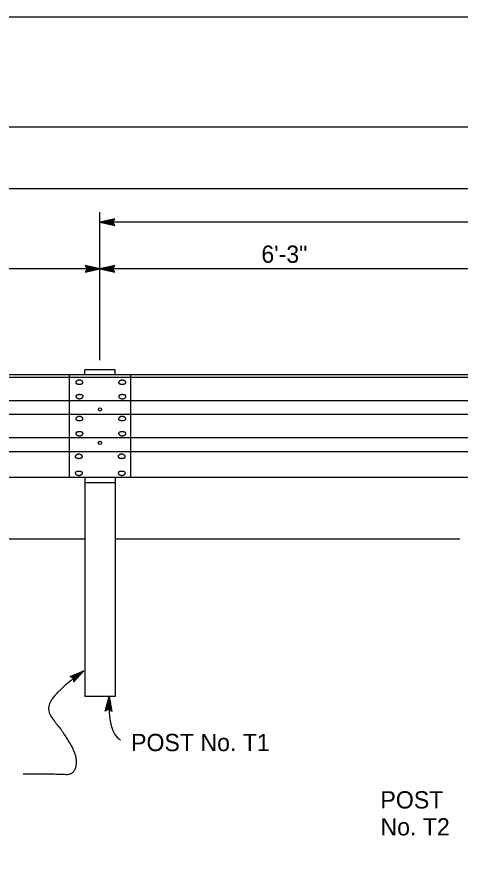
# Model space of a CAD drawing. Extents: x -894 to 866, y -476 to 714.
# Drawn here: x -626 to -446.4, y 374.9 to 713.6 of the extents above; entities that cross this region are included whole.
import ezdxf

# ---------------------------------------------------------------- set-up
doc = ezdxf.new("R2010")
doc.units = 0
for name, color, linetype in [('10 Sheet Format', 7, 'Continuous'), ('56 Stage 3 Anno', 7, 'Continuous'), ('57 Undefined', 7, 'Continuous'), ('60 Nongeo Data', 7, 'Continuous')]:
    doc.layers.add(name, color=color, linetype=linetype)

msp = doc.modelspace()

# ---------------------------------------------------------------- linework, layer by layer
at = {"layer": '10 Sheet Format'}
msp.add_line((-813.45, 643.96), (811.55, 643.96), dxfattribs=at)
for points in [[(-894.04, 713.56), (865.96, 713.56), (865.96, -476.44), (-894.04, -476.44)], [(-863.43, 668.96), (836.57, 668.96), (836.57, -431.04), (-863.43, -431.04)], [(-863.43, 668.96), (836.57, 668.96), (836.57, -431.04), (-863.43, -431.04)]]:
    msp.add_lwpolyline(points, close=True, dxfattribs=at)
at = {"layer": '56 Stage 3 Anno'}
for p, q in [((-592.34, 574.39), (-592.34, 634.36)), ((-586.34, 631.59), (-592.34, 630.25)), ((32.57, 630.25), (-592.34, 630.25)), ((-592.34, 630.25), (-592.34, 630.25)), ((-592.34, 630.25), (-586.34, 628.92)), ((-586.56, 631.24), (-590.96, 630.25)), ((-590.95, 630.25), (-586.58, 629.28)), ((-586.8, 630.88), (-589.58, 630.25)), ((-589.58, 630.25), (-586.76, 629.63)), ((-586.97, 630.53), (-588.2, 630.26)), ((-588.2, 630.26), (-586.99, 629.99)), ((-587.14, 630.25), (-586.34, 631.59)), ((-586.34, 628.92), (-587.14, 630.25)), ((-586.34, 631.59), (-586.34, 631.59)), ((-586.34, 628.92), (-586.34, 628.92)), ((-592.34, 611.35), (-760.16, 611.35)), ((-592.34, 611.35), (-598.34, 612.68)), ((-598.34, 612.68), (-598.34, 612.68)), ((-598.34, 612.68), (-597.54, 611.35)), ((-597.54, 611.35), (-598.34, 610.01)), ((-598.34, 610.01), (-592.34, 611.35)), ((-598.34, 610.01), (-598.34, 610.01)), ((-598.13, 610.37), (-593.72, 611.35)), ((-593.74, 611.36), (-598.11, 612.33)), ((-595.11, 611.35), (-597.93, 611.98)), ((-597.89, 610.73), (-595.11, 611.35)), ((-597.72, 611.08), (-596.49, 611.35)), ((-596.49, 611.35), (-597.7, 611.62)), ((-586.34, 612.69), (-592.34, 611.35)), ((-436.18, 611.35), (-592.34, 611.35)), ((-592.34, 611.35), (-592.34, 611.35)), ((-592.34, 611.35), (-586.34, 610.02)), ((-592.34, 611.35), (-592.34, 611.35)), ((-586.56, 612.34), (-590.96, 611.36)), ((-590.95, 611.35), (-586.58, 610.38)), ((-586.8, 611.98), (-589.58, 611.36)), ((-589.58, 611.36), (-586.76, 610.73)), ((-586.97, 611.63), (-588.2, 611.36)), ((-588.2, 611.36), (-586.99, 611.09)), ((-587.14, 611.35), (-586.34, 612.69)), ((-586.34, 610.02), (-587.14, 611.35)), ((-586.34, 612.69), (-586.34, 612.69)), ((-586.34, 610.02), (-586.34, 610.02)), ((-590.25, 432.14), (-588.62, 438.07)), ((-588.62, 438.07), (-588.62, 438.07)), ((-588.62, 438.07), (-587.58, 432.01)), ((-589.88, 432.34), (-588.69, 436.69)), ((-589.51, 432.56), (-588.76, 435.31)), ((-589.16, 432.72), (-588.82, 433.93)), ((-588.82, 433.93), (-588.61, 432.71)), ((-588.76, 435.31), (-588.26, 432.46)), ((-588.69, 436.68), (-587.93, 432.27)), ((-588.87, 432.88), (-590.25, 432.14)), ((-590.25, 432.14), (-590.25, 432.14)), ((-587.58, 432.01), (-588.87, 432.88)), ((-587.58, 432.01), (-587.58, 432.01))]:
    msp.add_line(p, q, dxfattribs=at)
msp.add_lwpolyline([(-604.43, 446.12), (-598.83, 448.43), (-602.92, 443.97), (-602.95, 444.38), (-599.95, 447.64), (-604.05, 445.96), (-603.68, 445.79), (-601.06, 446.87), (-602.98, 444.78), (-603, 445.19), (-602.18, 446.09), (-603.31, 445.62), (-603.02, 445.49), (-602.92, 443.97), (-603.02, 445.49)], close=True, dxfattribs=at)
msp.add_ellipse((-568.64, 465.35), major_axis=(14.78, 45.15), ratio=0.3001, start_param=2.313841, end_param=3.09253, dxfattribs=at)
msp.add_open_spline([(-598.83, 448.43), (-606.61, 442.98), (-614.74, 433.66), (-609.42, 426.12), (-608.56, 425.5), (-601.38, 414.12), (-602.76, 406.13), (-609.43, 406.58), (-623.5, 406.59)], degree=2, dxfattribs=at)
at = {"layer": '60 Nongeo Data'}
for p, q in [((-586.22, 570.5), (-598.47, 570.5)), ((-598.47, 568.42), (-598.47, 570.5)), ((-586.22, 568.42), (-586.22, 570.5)), ((104.84, 568.42), (-785.95, 568.42)), ((14.04, 567.32), (-785.95, 567.32)), ((-604.84, 568.42), (-604.84, 526.75)), ((-579.84, 526.75), (-579.84, 568.42)), ((14.04, 557.9), (-785.95, 557.9)), ((14.04, 552.29), (-785.95, 552.29)), ((14.04, 542.87), (-785.95, 542.87)), ((14.04, 537.26), (-785.95, 537.26)), ((73.73, 526.75), (-785.95, 526.75)), ((14.04, 526.75), (-785.95, 526.75)), ((-598.47, 526.75), (-598.47, 503.98)), ((-586.22, 526.75), (-586.22, 503.98)), ((-586.22, 524.6), (-598.47, 524.6)), ((-598.47, 501.75), (-742.38, 501.75)), ((-598.47, 503.98), (-598.47, 438.07)), ((-586.22, 503.98), (-586.22, 438.07)), ((-446.59, 501.75), (-586.22, 501.75)), ((-586.22, 438.07), (-598.47, 438.07))]:
    msp.add_line(p, q, dxfattribs=at)
for centre in [(-592.32, 554.39), (-592.38, 540.82)]:
    msp.add_circle(centre, 0.668, dxfattribs=at)
for centre, radius, start, end in [((-601.36, 565.23), 0.783, 148.4366, 163.4789), ((-601.21, 565.14), 0.958, 135.2549, 148.4054), ((-601.03, 564.96), 1.21, 124.0003, 135.2869), ((-600.87, 564.72), 1.49, 114.2732, 124.0536), ((-600.75, 564.46), 1.78, 105.6218, 114.3261), ((-600.69, 564.24), 2.01, 97.6412, 105.6685), ((-600.67, 564.12), 2.14, 89.98, 97.6829), ((-600.67, 564.12), 2.14, 82.3171, 90.02), ((-600.65, 564.24), 2.01, 74.3315, 82.3588), ((-600.59, 564.46), 1.78, 65.6739, 74.3782), ((-600.47, 564.72), 1.49, 55.9464, 65.7268), ((-600.3, 564.96), 1.21, 44.7131, 55.9997), ((-600.13, 565.14), 0.958, 31.5946, 44.7452), ((-599.98, 565.23), 0.783, 16.5211, 31.5634), ((-584, 565.23), 0.783, 148.4366, 163.4789), ((-583.85, 565.14), 0.958, 135.2548, 148.4054), ((-583.68, 564.96), 1.21, 124.0003, 135.2869), ((-583.51, 564.72), 1.49, 114.2732, 124.0536), ((-583.4, 564.46), 1.78, 105.6218, 114.3261), ((-583.33, 564.24), 2.01, 97.6412, 105.6685), ((-583.31, 564.12), 2.14, 89.98, 97.6829), ((-583.31, 564.12), 2.14, 82.3171, 90.02), ((-583.29, 564.24), 2.01, 74.3315, 82.3588), ((-583.23, 564.46), 1.78, 65.6739, 74.3782), ((-583.11, 564.72), 1.49, 55.9464, 65.7268), ((-582.95, 564.96), 1.21, 44.7131, 55.9997), ((-582.77, 565.14), 0.958, 31.5946, 44.7452), ((-582.62, 565.23), 0.783, 16.5211, 31.5634), ((-601.44, 565.25), 0.693, 163.6055, 179.9111), ((-601.84, 565.26), 0.299, 180.4736, 205.0838), ((-601.71, 565.32), 0.441, 205.4177, 224.4542), ((-601.49, 565.54), 0.752, 224.2418, 237.5748), ((-601.22, 565.95), 1.24, 237.3412, 246.8883), ((-600.97, 566.51), 1.86, 246.7385, 254.0309), ((-600.79, 567.12), 2.49, 253.9405, 259.924), ((-600.7, 567.64), 3.03, 259.8655, 265.1257), ((-600.67, 567.94), 3.33, 265.0824, 270.0194), ((-600.67, 567.94), 3.33, 269.9806, 274.9176), ((-600.64, 567.64), 3.03, 274.8743, 280.1345), ((-600.54, 567.12), 2.49, 280.076, 286.0596), ((-600.36, 566.51), 1.86, 285.9691, 293.2615), ((-600.12, 565.95), 1.24, 293.1117, 302.6588), ((-599.85, 565.54), 0.752, 302.4252, 315.7582), ((-599.63, 565.32), 0.441, 315.5458, 334.5823), ((-599.89, 565.25), 0.693, 0.0889, 16.3945), ((-599.5, 565.26), 0.299, 334.9161, 359.5263), ((-584.09, 565.25), 0.693, 163.6055, 179.9111), ((-584.48, 565.26), 0.299, 180.4737, 205.0839), ((-584.35, 565.32), 0.441, 205.4177, 224.4542), ((-584.13, 565.54), 0.752, 224.2418, 237.5748), ((-583.86, 565.95), 1.24, 237.3412, 246.8883), ((-583.62, 566.51), 1.86, 246.7385, 254.0309), ((-583.44, 567.12), 2.49, 253.9404, 259.924), ((-583.34, 567.64), 3.03, 259.8655, 265.1257), ((-583.31, 567.94), 3.33, 265.0824, 270.0194), ((-583.31, 567.94), 3.33, 269.9806, 274.9176), ((-583.28, 567.64), 3.03, 274.8743, 280.1345), ((-583.19, 567.12), 2.49, 280.076, 286.0596), ((-583.01, 566.51), 1.86, 285.9691, 293.2615), ((-582.76, 565.95), 1.24, 293.1117, 302.6588), ((-582.5, 565.54), 0.752, 302.4252, 315.7582), ((-582.27, 565.32), 0.441, 315.5458, 334.5823), ((-582.54, 565.25), 0.693, 0.0889, 16.3945), ((-582.15, 565.26), 0.299, 334.9161, 359.5263), ((-601.78, 559.74), 0.31, 155.3691, 179.5553), ((-601.36, 559.75), 0.727, 180.0793, 196.0143), ((-601.65, 559.68), 0.45, 136.1424, 155.0403), ((-601.28, 559.77), 0.812, 196.1298, 210.9288), ((-601.43, 559.47), 0.756, 122.9551, 136.3336), ((-601.14, 559.86), 0.979, 210.9616, 224.0315), ((-601.17, 559.08), 1.23, 113.5289, 123.1785), ((-600.97, 560.02), 1.21, 224.006, 235.3381), ((-600.92, 558.53), 1.83, 106.2729, 113.6759), ((-600.82, 560.24), 1.48, 235.2905, 245.1923), ((-600.75, 557.93), 2.45, 100.2734, 106.363), ((-600.7, 560.49), 1.75, 245.143, 254.0084), ((-600.65, 557.42), 2.97, 94.9713, 100.3321), ((-600.64, 560.69), 1.97, 253.9635, 262.1705), ((-600.62, 557.13), 3.26, 89.9804, 95.0149), ((-600.62, 557.13), 3.26, 84.9851, 90.0196), ((-600.59, 557.42), 2.97, 79.6679, 85.0287), ((-600.6, 560.69), 1.97, 277.8295, 286.0365), ((-600.5, 557.93), 2.45, 73.637, 79.7266), ((-600.54, 560.49), 1.75, 285.9916, 294.857), ((-600.32, 558.53), 1.83, 66.3241, 73.7271), ((-600.43, 560.24), 1.48, 294.8077, 304.7095), ((-600.08, 559.08), 1.23, 56.8215, 66.4711), ((-600.27, 560.02), 1.21, 304.6619, 315.994), ((-599.81, 559.47), 0.756, 43.6664, 57.0449), ((-600.11, 559.86), 0.979, 315.9685, 329.0384), ((-599.59, 559.68), 0.45, 24.9597, 43.8576), ((-599.96, 559.77), 0.812, 329.0712, 343.8702), ((-599.47, 559.74), 0.31, 0.4447, 24.6309), ((-599.88, 559.75), 0.727, 343.9857, 359.9207), ((-584.43, 559.74), 0.31, 155.3691, 179.5553), ((-584.01, 559.75), 0.727, 180.0793, 196.0143), ((-584.3, 559.68), 0.45, 136.1424, 155.0403), ((-583.93, 559.77), 0.812, 196.1298, 210.9288), ((-584.08, 559.47), 0.756, 122.9551, 136.3336), ((-583.78, 559.86), 0.979, 210.9616, 224.0315), ((-583.81, 559.08), 1.23, 113.5289, 123.1785), ((-583.62, 560.02), 1.21, 224.006, 235.3381), ((-583.57, 558.53), 1.83, 106.2729, 113.6759), ((-583.46, 560.24), 1.48, 235.2905, 245.1924), ((-583.39, 557.93), 2.45, 100.2734, 106.363), ((-583.35, 560.49), 1.75, 245.143, 254.0084), ((-583.3, 557.42), 2.97, 94.9713, 100.3321), ((-583.29, 560.69), 1.97, 253.9635, 262.1705), ((-583.27, 557.13), 3.26, 89.9804, 95.0149), ((-583.27, 557.13), 3.26, 84.9851, 90.0196), ((-583.24, 557.42), 2.97, 79.6679, 85.0287), ((-583.25, 560.69), 1.97, 277.8295, 286.0365), ((-583.14, 557.93), 2.45, 73.637, 79.7266), ((-583.19, 560.49), 1.75, 285.9916, 294.857), ((-582.97, 558.53), 1.83, 66.3241, 73.7271), ((-583.08, 560.24), 1.48, 294.8077, 304.7095), ((-582.72, 559.08), 1.23, 56.8215, 66.471), ((-582.92, 560.02), 1.21, 304.6619, 315.994), ((-582.46, 559.47), 0.756, 43.6664, 57.0449), ((-582.75, 559.86), 0.979, 315.9685, 329.0384), ((-582.24, 559.68), 0.45, 24.9597, 43.8576), ((-582.61, 559.77), 0.812, 329.0712, 343.8702), ((-582.11, 559.74), 0.31, 0.4447, 24.6309), ((-582.53, 559.75), 0.727, 343.9857, 359.9207), ((-600.62, 560.81), 2.09, 262.1299, 270.0196), ((-600.62, 560.81), 2.09, 269.9804, 277.8701), ((-583.27, 560.81), 2.09, 262.1299, 270.0196), ((-583.27, 560.81), 2.09, 269.9804, 277.8701), ((-601.41, 550.53), 0.727, 163.9857, 179.9207), ((-601.83, 550.53), 0.31, 180.4447, 204.6309), ((-601.33, 550.5), 0.812, 149.0712, 163.8702), ((-601.7, 550.59), 0.45, 204.9597, 223.8576), ((-601.19, 550.41), 0.979, 135.9685, 149.0384), ((-601.48, 550.8), 0.756, 223.6664, 237.0449), ((-601.02, 550.25), 1.21, 124.6619, 135.994), ((-601.22, 551.2), 1.23, 236.8215, 246.4711), ((-600.87, 550.03), 1.48, 114.8077, 124.7095), ((-600.98, 551.74), 1.83, 246.3241, 253.7271), ((-600.75, 549.79), 1.75, 105.9916, 114.8571), ((-600.8, 552.34), 2.45, 253.637, 259.7266), ((-600.69, 549.58), 1.97, 97.8295, 106.0365), ((-600.7, 552.85), 2.97, 259.6679, 265.0287), ((-600.67, 549.46), 2.09, 89.9804, 97.8701), ((-600.67, 553.14), 3.26, 264.9851, 270.0196), ((-600.67, 549.46), 2.09, 82.1299, 90.0196), ((-600.67, 553.14), 3.26, 269.9804, 275.0149), ((-600.65, 549.58), 1.97, 73.9635, 82.1705), ((-600.64, 552.85), 2.97, 274.9713, 280.3321), ((-600.59, 549.79), 1.75, 65.1429, 74.0084), ((-600.55, 552.34), 2.45, 280.2734, 286.363), ((-600.48, 550.03), 1.48, 55.2905, 65.1924), ((-600.37, 551.74), 1.83, 286.2729, 293.6759), ((-600.33, 550.25), 1.21, 44.006, 55.3381), ((-600.13, 551.2), 1.23, 293.5289, 303.1785), ((-600.16, 550.41), 0.979, 30.9616, 44.0315), ((-599.86, 550.8), 0.756, 302.9551, 316.3336), ((-600.01, 550.5), 0.812, 16.1298, 30.9288), ((-599.64, 550.59), 0.45, 316.1424, 335.0403), ((-599.93, 550.53), 0.727, 0.0793, 16.0143), ((-599.52, 550.53), 0.31, 335.3691, 359.5553), ((-584.06, 550.53), 0.727, 163.9857, 179.9208), ((-584.48, 550.53), 0.31, 180.4446, 204.6309), ((-583.98, 550.5), 0.812, 149.0712, 163.8702), ((-584.35, 550.59), 0.45, 204.9597, 223.8576), ((-583.83, 550.41), 0.979, 135.9685, 149.0384), ((-584.13, 550.8), 0.756, 223.6664, 237.0449), ((-583.67, 550.25), 1.21, 124.6619, 135.994), ((-583.86, 551.2), 1.23, 236.8215, 246.4711), ((-583.51, 550.03), 1.48, 114.8077, 124.7095), ((-583.62, 551.74), 1.83, 246.3241, 253.7271), ((-583.4, 549.79), 1.75, 105.9916, 114.8571), ((-583.44, 552.34), 2.45, 253.637, 259.7266), ((-583.34, 549.58), 1.97, 97.8295, 106.0365), ((-583.35, 552.85), 2.97, 259.6679, 265.0287), ((-583.32, 549.46), 2.09, 89.9804, 97.8701), ((-583.32, 553.14), 3.26, 264.9851, 270.0196), ((-583.32, 549.46), 2.09, 82.1299, 90.0196), ((-583.32, 553.14), 3.26, 269.9804, 275.0149), ((-583.3, 549.58), 1.97, 73.9635, 82.1705), ((-583.29, 552.85), 2.97, 274.9713, 280.3321), ((-583.24, 549.79), 1.75, 65.1429, 74.0084), ((-583.19, 552.34), 2.45, 280.2734, 286.363), ((-583.13, 550.03), 1.48, 55.2905, 65.1923), ((-583.02, 551.74), 1.83, 286.2729, 293.6759), ((-582.97, 550.25), 1.21, 44.006, 55.3381), ((-582.77, 551.2), 1.23, 293.5289, 303.1785), ((-582.8, 550.41), 0.979, 30.9616, 44.0315), ((-582.51, 550.8), 0.756, 302.9551, 316.3336), ((-582.66, 550.5), 0.812, 16.1298, 30.9288), ((-582.29, 550.59), 0.45, 316.1424, 335.0403), ((-582.58, 550.53), 0.727, 0.0793, 16.0143), ((-582.16, 550.53), 0.31, 335.3691, 359.5553), ((-600.96, 543.46), 1.86, 105.9691, 113.2615), ((-600.78, 542.85), 2.49, 100.076, 106.0596), ((-600.68, 542.32), 3.03, 94.8743, 100.1345), ((-600.65, 542.02), 3.33, 89.9806, 94.9176), ((-600.65, 542.02), 3.33, 85.0824, 90.0194), ((-600.62, 542.32), 3.03, 79.8655, 85.1257), ((-600.53, 542.85), 2.49, 73.9404, 79.924), ((-600.35, 543.46), 1.86, 66.7385, 74.0309), ((-583.6, 543.46), 1.86, 105.9691, 113.2615), ((-583.42, 542.85), 2.49, 100.076, 106.0596), ((-583.33, 542.32), 3.03, 94.8743, 100.1345), ((-583.3, 542.02), 3.33, 89.9806, 94.9176), ((-583.3, 542.02), 3.33, 85.0824, 90.0194), ((-583.27, 542.32), 3.03, 79.8655, 85.1257), ((-583.17, 542.85), 2.49, 73.9404, 79.924), ((-582.99, 543.46), 1.86, 66.7385, 74.0309), ((-601.82, 544.71), 0.299, 154.9161, 179.5263), ((-601.43, 544.72), 0.693, 180.0889, 196.3945), ((-601.69, 544.65), 0.441, 135.5458, 154.5823), ((-601.34, 544.74), 0.783, 196.5211, 211.5634), ((-601.47, 544.43), 0.752, 122.4251, 135.7582), ((-601.19, 544.83), 0.958, 211.5946, 224.7451), ((-601.2, 544.02), 1.24, 113.1117, 122.6588), ((-601.02, 545.01), 1.21, 224.7131, 235.9997), ((-600.85, 545.25), 1.49, 235.9464, 245.7268), ((-600.73, 545.5), 1.78, 245.6739, 254.3782), ((-600.67, 545.73), 2.01, 254.3315, 262.3588), ((-600.65, 545.85), 2.14, 262.317, 270.02), ((-600.65, 545.85), 2.14, 269.98, 277.683), ((-600.63, 545.73), 2.01, 277.6412, 285.6685), ((-600.57, 545.5), 1.78, 285.6218, 294.3261), ((-600.45, 545.25), 1.49, 294.2732, 304.0536), ((-600.1, 544.02), 1.24, 57.3412, 66.8883), ((-600.29, 545.01), 1.21, 304.0003, 315.2869), ((-599.84, 544.43), 0.752, 44.2418, 57.5748), ((-600.11, 544.83), 0.958, 315.2549, 328.4054), ((-599.61, 544.65), 0.441, 25.4177, 44.4542), ((-599.96, 544.74), 0.783, 328.4366, 343.4789), ((-599.48, 544.71), 0.299, 0.4737, 25.0839), ((-599.88, 544.72), 0.693, 343.6055, 359.9111), ((-584.47, 544.71), 0.299, 154.9161, 179.5263), ((-584.07, 544.72), 0.693, 180.0889, 196.3945), ((-584.34, 544.65), 0.441, 135.5458, 154.5823), ((-583.99, 544.74), 0.783, 196.5211, 211.5634), ((-584.11, 544.43), 0.752, 122.4251, 135.7582), ((-583.84, 544.83), 0.958, 211.5946, 224.7451), ((-583.85, 544.02), 1.24, 113.1117, 122.6588), ((-583.66, 545.01), 1.21, 224.7131, 235.9997), ((-583.5, 545.25), 1.49, 235.9464, 245.7268), ((-583.38, 545.5), 1.78, 245.6739, 254.3782), ((-583.32, 545.73), 2.01, 254.3315, 262.3588), ((-583.3, 545.85), 2.14, 262.317, 270.02), ((-583.3, 545.85), 2.14, 269.98, 277.683), ((-583.28, 545.73), 2.01, 277.6412, 285.6685), ((-583.21, 545.5), 1.78, 285.6218, 294.3261), ((-583.1, 545.25), 1.49, 294.2732, 304.0536), ((-582.75, 544.02), 1.24, 57.3412, 66.8883), ((-582.93, 545.01), 1.21, 304.0003, 315.2869), ((-582.48, 544.43), 0.752, 44.2418, 57.5749), ((-582.76, 544.83), 0.958, 315.2549, 328.4054), ((-582.26, 544.65), 0.441, 25.4177, 44.4542), ((-582.61, 544.74), 0.783, 328.4366, 343.4789), ((-582.13, 544.71), 0.299, 0.4737, 25.0839), ((-582.52, 544.72), 0.693, 343.6055, 359.9111), ((-601.63, 535.21), 0.727, 163.9857, 179.9208), ((-602.05, 535.22), 0.31, 180.4447, 204.6309), ((-601.55, 535.19), 0.812, 149.0712, 163.8702), ((-601.92, 535.28), 0.45, 204.9597, 223.8576), ((-601.4, 535.1), 0.979, 135.9685, 149.0384), ((-601.24, 534.94), 1.21, 124.6619, 135.994), ((-601.08, 534.72), 1.48, 114.8077, 124.7096), ((-600.97, 534.47), 1.75, 105.9916, 114.857), ((-600.91, 534.27), 1.97, 97.8295, 106.0365), ((-600.89, 534.15), 2.09, 89.9804, 97.8701), ((-600.89, 534.15), 2.09, 82.1299, 90.0196), ((-600.87, 534.27), 1.97, 73.9635, 82.1705), ((-600.81, 534.47), 1.75, 65.143, 74.0084), ((-600.7, 534.72), 1.48, 55.2904, 65.1923), ((-600.54, 534.94), 1.21, 44.006, 55.3381), ((-600.37, 535.1), 0.979, 30.9616, 44.0315), ((-600.23, 535.19), 0.812, 16.1298, 30.9288), ((-599.86, 535.28), 0.45, 316.1424, 335.0403), ((-600.15, 535.21), 0.727, 0.0793, 16.0143), ((-599.73, 535.22), 0.31, 335.3691, 359.5553), ((-584.27, 535.21), 0.727, 163.9857, 179.9207), ((-584.69, 535.22), 0.31, 180.4447, 204.6309), ((-584.19, 535.19), 0.812, 149.0712, 163.8702), ((-584.56, 535.28), 0.45, 204.9597, 223.8576), ((-584.05, 535.1), 0.979, 135.9685, 149.0384), ((-583.88, 534.94), 1.21, 124.6619, 135.994), ((-583.73, 534.72), 1.48, 114.8077, 124.7095), ((-583.61, 534.47), 1.75, 105.9916, 114.857), ((-583.55, 534.27), 1.97, 97.8295, 106.0365), ((-583.53, 534.15), 2.09, 89.9804, 97.8701), ((-583.53, 534.15), 2.09, 82.1299, 90.0196), ((-583.51, 534.27), 1.97, 73.9635, 82.1705), ((-583.45, 534.47), 1.75, 65.143, 74.0084), ((-583.34, 534.72), 1.48, 55.2905, 65.1923), ((-583.18, 534.94), 1.21, 44.006, 55.3381), ((-583.02, 535.1), 0.979, 30.9616, 44.0315), ((-582.87, 535.19), 0.812, 16.1298, 30.9288), ((-582.5, 535.28), 0.45, 316.1424, 335.0403), ((-582.79, 535.21), 0.727, 0.0793, 16.0143), ((-582.38, 535.22), 0.31, 335.3691, 359.5553), ((-601.7, 535.49), 0.756, 223.6665, 237.0449), ((-601.43, 535.88), 1.23, 236.8215, 246.4711), ((-601.19, 536.43), 1.83, 246.3241, 253.7271), ((-601.01, 537.03), 2.45, 253.637, 259.7266), ((-600.92, 537.54), 2.97, 259.6679, 265.0287), ((-600.89, 537.83), 3.26, 264.9851, 270.0196), ((-600.89, 537.83), 3.26, 269.9804, 275.0149), ((-600.86, 537.54), 2.97, 274.9713, 280.3321), ((-600.76, 537.03), 2.45, 280.2734, 286.363), ((-600.59, 536.43), 1.83, 286.2729, 293.6759), ((-600.34, 535.88), 1.23, 293.5289, 303.1785), ((-600.08, 535.49), 0.756, 302.9551, 316.3335), ((-584.34, 535.49), 0.756, 223.6665, 237.0449), ((-584.08, 535.88), 1.23, 236.8215, 246.471), ((-583.83, 536.43), 1.83, 246.3241, 253.7271), ((-583.66, 537.03), 2.45, 253.637, 259.7266), ((-583.56, 537.54), 2.97, 259.6679, 265.0287), ((-583.53, 537.83), 3.26, 264.9851, 270.0196), ((-583.53, 537.83), 3.26, 269.9804, 275.0149), ((-583.5, 537.54), 2.97, 274.9713, 280.3321), ((-583.41, 537.03), 2.45, 280.2734, 286.363), ((-583.23, 536.43), 1.83, 286.2729, 293.6759), ((-582.99, 535.88), 1.23, 293.529, 303.1785), ((-582.72, 535.49), 0.756, 302.9551, 316.3335), ((-602.04, 528.65), 0.299, 154.9161, 179.5263), ((-601.64, 528.66), 0.693, 180.0889, 196.3945), ((-601.91, 528.59), 0.441, 135.5458, 154.5823), ((-601.56, 528.68), 0.783, 196.5211, 211.5634), ((-601.68, 528.37), 0.752, 122.4251, 135.7582), ((-601.42, 527.96), 1.24, 113.1117, 122.6588), ((-601.17, 527.4), 1.86, 105.9691, 113.2615), ((-600.99, 526.79), 2.49, 100.076, 106.0596), ((-600.9, 526.26), 3.03, 94.8743, 100.1345), ((-600.87, 525.97), 3.33, 89.9806, 94.9176), ((-600.87, 525.97), 3.33, 85.0824, 90.0194), ((-600.84, 526.26), 3.03, 79.8655, 85.1257), ((-600.74, 526.79), 2.49, 73.9404, 79.924), ((-600.56, 527.4), 1.86, 66.7385, 74.0309), ((-600.32, 527.96), 1.24, 57.3412, 66.8883), ((-600.05, 528.37), 0.752, 44.2418, 57.5749), ((-599.83, 528.59), 0.441, 25.4177, 44.4542), ((-600.18, 528.68), 0.783, 328.4366, 343.4789), ((-599.7, 528.65), 0.299, 0.4737, 25.0839), ((-600.09, 528.66), 0.693, 343.6055, 359.9111), ((-584.68, 528.65), 0.299, 154.9161, 179.5263), ((-584.29, 528.66), 0.693, 180.0889, 196.3945), ((-584.55, 528.59), 0.441, 135.5458, 154.5823), ((-584.2, 528.68), 0.783, 196.5211, 211.5634), ((-584.33, 528.37), 0.752, 122.4252, 135.7582), ((-584.06, 527.96), 1.24, 113.1117, 122.6588), ((-583.82, 527.4), 1.86, 105.9691, 113.2615), ((-583.64, 526.79), 2.49, 100.076, 106.0596), ((-583.54, 526.26), 3.03, 94.8743, 100.1345), ((-583.51, 525.97), 3.33, 89.9806, 94.9176), ((-583.51, 525.97), 3.33, 85.0824, 90.0194), ((-583.48, 526.26), 3.03, 79.8655, 85.1257), ((-583.39, 526.79), 2.49, 73.9404, 79.924), ((-583.21, 527.4), 1.86, 66.7385, 74.0309), ((-582.96, 527.96), 1.24, 57.3412, 66.8883), ((-582.7, 528.37), 0.752, 44.2418, 57.5749), ((-582.47, 528.59), 0.441, 25.4177, 44.4542), ((-582.82, 528.68), 0.783, 328.4366, 343.4789), ((-582.34, 528.65), 0.299, 0.4737, 25.0839), ((-582.74, 528.66), 0.693, 343.6055, 359.9111), ((-601.41, 528.77), 0.958, 211.5946, 224.7451), ((-601.23, 528.95), 1.21, 224.7131, 235.9997), ((-601.07, 529.19), 1.49, 235.9464, 245.7268), ((-600.95, 529.45), 1.78, 245.6739, 254.3782), ((-600.89, 529.67), 2.01, 254.3315, 262.3588), ((-600.87, 529.79), 2.14, 262.317, 270.02), ((-600.87, 529.79), 2.14, 269.98, 277.683), ((-600.85, 529.67), 2.01, 277.6412, 285.6685), ((-600.78, 529.45), 1.78, 285.6218, 294.3261), ((-600.67, 529.19), 1.49, 294.2732, 304.0536), ((-600.5, 528.95), 1.21, 304.0003, 315.2869), ((-600.33, 528.77), 0.958, 315.2549, 328.4054), ((-584.05, 528.77), 0.958, 211.5946, 224.7451), ((-583.88, 528.95), 1.21, 224.7131, 235.9997), ((-583.71, 529.19), 1.49, 235.9464, 245.7268), ((-583.59, 529.45), 1.78, 245.6739, 254.3782), ((-583.53, 529.67), 2.01, 254.3315, 262.3588), ((-583.51, 529.79), 2.14, 262.317, 270.02), ((-583.51, 529.79), 2.14, 269.98, 277.683), ((-583.49, 529.67), 2.01, 277.6412, 285.6685), ((-583.43, 529.45), 1.78, 285.6218, 294.3261), ((-583.31, 529.19), 1.49, 294.2732, 304.0536), ((-583.15, 528.95), 1.21, 304.0003, 315.2869), ((-582.97, 528.77), 0.958, 315.2549, 328.4054)]:
    msp.add_arc(centre, radius, start, end, dxfattribs=at)

# ---------------------------------------------------------------- texts
at = {"layer": '57 Undefined'}
for s, p in [('6\'-3"', (-526.96, 613.82)), ('POST No. T1', (-579.73, 415.9)), ('POST', (-478.72, 392.66)), ('No. T2', (-478.72, 381.73))]:
    msp.add_text(s, height=7, dxfattribs=at).set_placement(p)

doc.saveas('drawing.dxf')
